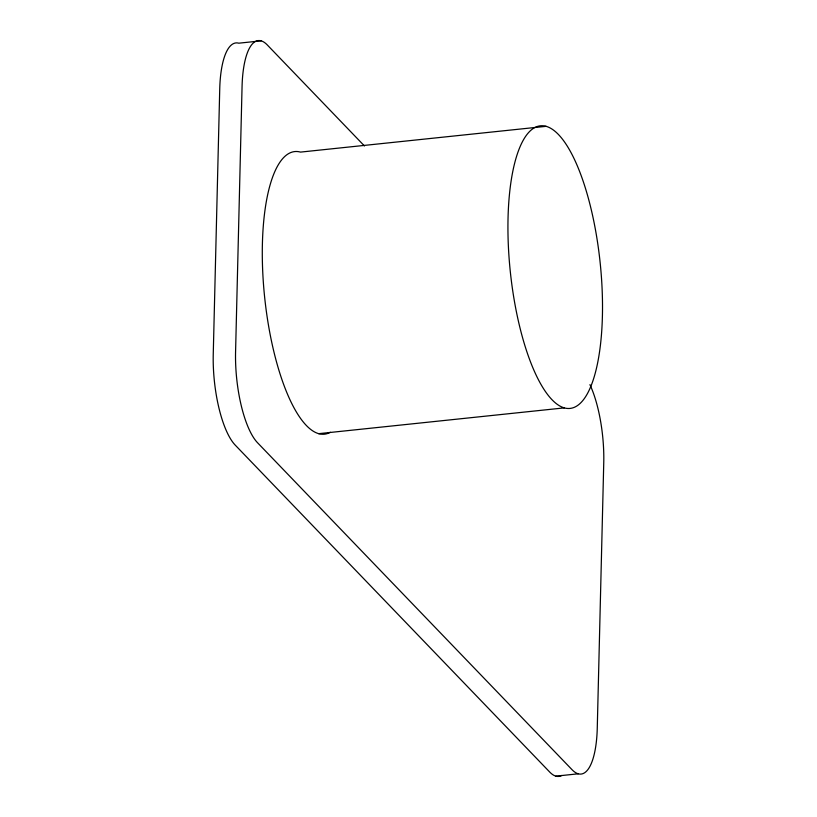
<?xml version="1.0" encoding="UTF-8"?>
<svg xmlns="http://www.w3.org/2000/svg" width="817" height="817" viewBox="0 0 817 817"><rect width="100%" height="100%" fill="white"/><g stroke="black" fill="none" stroke-linecap="round" stroke-linejoin="round"><path stroke-width="1.23" d="M261.103 40.85L238.778 43.189A71.038 22.58 84 0 0 219.732 89.063L213.247 354.272A71.038 22.58 84 0 0 235.214 445.102L549.729 772.065A71.038 22.58 84 0 0 561.749 775.445M546.134 126.329L300.503 152.105A142.087 45.149 84 0 0 264.759 298.328A142.087 45.149 84 0 0 330.364 432.254M318.661 433.674L564.302 407.887A142.087 45.149 84 0 0 590.865 208.029A142.087 45.149 84 0 0 510.482 185.418A142.087 45.149 84 0 0 564.302 407.887M555.897 776.15L578.222 773.811M364.453 145.967L267.271 44.935A71.038 22.58 84 0 0 242.057 86.714L235.572 351.933A71.038 22.58 84 0 0 257.549 442.753L572.063 769.716A71.038 22.58 84 0 0 597.268 727.937L603.753 462.728A71.038 22.58 84 0 0 589.925 384.644"/></g></svg>
